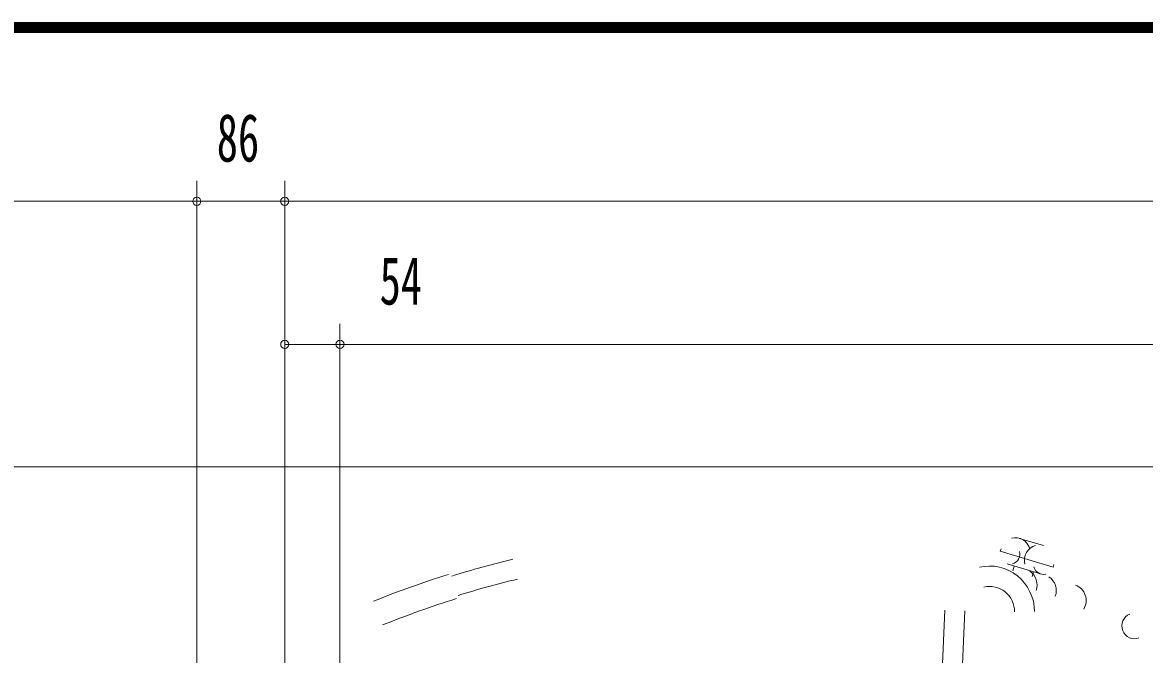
# Model space of a CAD drawing. Units: millimetres, scale not verified. Extents: x -5740 to 6033, y -4020 to 4020.
# Drawn here: x 2659 to 3757, y 3401 to 4020 of the extents above; entities that cross this region are included whole.
import ezdxf
from ezdxf.enums import TextEntityAlignment as Align

# ---------------------------------------------------------------- set-up
doc = ezdxf.new("R2010")
doc.units = ezdxf.units.MM
doc.header["$LTSCALE"] = 10
for name, color, linetype, lineweight in [('0-0_0', 7, 'Continuous', 18), ('0-3_2-03BODL', 7, 'Continuous', 18), ('0-C_2-F', 3, 'Continuous', 18), ('1-0_F-F4PAPAER', 5, 'Continuous', 18), ('1-7_2ラック-D上自転車１', 4, 'Continuous', 18)]:
    doc.layers.add(name, color=color, linetype=linetype, lineweight=lineweight)
doc.styles.add('ＭＳ ゴシック', font='')
doc.styles.get('ＭＳ ゴシック').set_extended_font_data('MS Gothic')

# ---------------------------------------------------------------- blocks, each defined once
blk = doc.blocks.new('jurr')
at = {"layer": '1-7_2ラック-D上自転車１', "color": 7}
for p, q in [((13651.64, 9353.48), (13675.19, 9346.83)), ((13672.75, 9318.99), (13639.78, 9328.3)), ((13646.85, 9326.31), (13645.56, 9321.55)), ((13664.4, 9316.23), (13665.68, 9320.99)), ((13577.68, 9208.37), (13579.56, 9282.08)), ((13599.09, 9281.56), (13597.21, 9207.85))]:
    blk.add_line(p, q, dxfattribs=at)
blk.add_lwpolyline([(13685.42, 9328.38), (13684.76, 9325.97), (13632.96, 9340.6), (13633.61, 9343.02)], dxfattribs=at)
for centre, major_axis, start_param, end_param in [((13647.74, 9339.02), (0, 15), 4.9813714, 6.5521677), ((13671.29, 9332.37), (0, 15), 0.2689824, 1.8397784), ((13642.38, 9337.94), (0, 10), 3.4105524, 4.9813487), ((13395.03, 8354.98), (0.3, 1000), 0.2470742, 0.3104784), ((13623.51, 9280.91), (0.01, 45), 4.7381414, 6.530252), ((13653.82, 9307.89), (0, 16.07), 4.3797697, 5.7291479), ((13675.35, 9328.63), (0, 10), 1.8397561, 3.4105524), ((13395.03, 8354.98), (0.3, 1002.5), 0.3131501, 0.3924873), ((13672.65, 9302.56), (0, 16.07), 4.3820392, 5.7291479), ((13702.07, 9293.41), (0, 16.07), 4.1723781, 5.9575326), ((13395.03, 8354.98), (0.3, 980), 0.2470739, 0.3097852), ((13623.51, 9280.91), (0.01, 25), 4.7381478, 6.5302584), ((13395.03, 8354.98), (0.3, 977.5), 0.3121413, 0.3924873), ((13765.28, 9269.59), (0, 12.5), 0.3924855, 3.5340779)]:
    blk.add_ellipse(centre, major_axis=major_axis, ratio=0.97706, start_param=start_param, end_param=end_param, dxfattribs=at)

msp = doc.modelspace()

# ---------------------------------------------------------------- linework, layer by layer
at = {"layer": '0-3_2-03BODL'}
msp.add_line((4949.74, 3585.02), (1329.74, 3585.02), dxfattribs=at)
at = {"layer": '0-C_2-F'}
for p, q in [((2829.74, 3865.02), (2829.74, 1418.07)), ((2915.77, 3865.02), (2915.77, 2729.93)), ((2829.74, 3845.02), (1329.74, 3845.02)), ((2915.77, 3845.02), (2829.74, 3845.02)), ((4949.74, 3845.02), (2915.77, 3845.02)), ((2969.74, 3725.02), (2969.74, 2430.38)), ((2915.77, 3705.02), (2969.74, 3705.02)), ((4899.74, 3705.02), (2969.74, 3705.02))]:
    msp.add_line(p, q, dxfattribs=at)
for centre, start, end in [((2829.74, 3845.02), 0, 180), ((2829.74, 3845.02), 180, 0), ((2915.77, 3845.02), 0, 180), ((2915.77, 3845.02), 180, 0), ((2915.77, 3705.02), 0, 180), ((2915.77, 3705.02), 180, 0), ((2969.74, 3705.02), 0, 180), ((2969.74, 3705.02), 180, 0)]:
    msp.add_arc(centre, 4, start, end, dxfattribs=at)
at = {"layer": '1-0_F-F4PAPAER'}
for points in [[(5739.96, 4020.13), (-5740.04, 4020.13), (-5740.04, -4019.87), (5739.96, -4019.87)], [(5738.96, 4019.13), (5738.96, -4018.87), (-5739.04, -4018.87), (-5739.04, 4019.13)], [(5737.96, 4018.13), (5737.96, -4017.87), (-5738.04, -4017.87), (-5738.04, 4018.13)], [(5736.96, 4017.13), (5736.96, -4016.87), (-5737.04, -4016.87), (-5737.04, 4017.13)], [(5735.96, 4016.13), (5735.96, -4015.87), (-5736.04, -4015.87), (-5736.04, 4016.13)], [(5734.96, 4015.13), (5734.96, -4014.87), (-5735.04, -4014.87), (-5735.04, 4015.13)], [(5733.96, 4014.13), (5733.96, -4013.87), (-5734.04, -4013.87), (-5734.04, 4014.13)], [(5732.96, 4013.13), (5732.96, -4012.87), (-5733.04, -4012.87), (-5733.04, 4013.13)], [(5731.96, 4012.13), (5731.96, -4011.87), (-5732.04, -4011.87), (-5732.04, 4012.13)], [(5730.96, 4011.13), (5730.96, -4010.87), (-5731.04, -4010.87), (-5731.04, 4011.13)], [(5729.96, 4010.13), (5729.96, -4009.87), (-5730.04, -4009.87), (-5730.04, 4010.13)]]:
    msp.add_lwpolyline(points, close=True, dxfattribs=at)

# ---------------------------------------------------------------- block references
at = {"layer": '0-0_0', "rotation": 359.04}
msp.add_blockref('jurr', (-10171.84, -5608.31), dxfattribs=at)

# ---------------------------------------------------------------- texts
at = {"layer": '0-C_2-F', "color": 7, "style": 'ＭＳ ゴシック', "width": 0.65}
for s, p in [('86', (2849.27, 3869.82)), ('54', (3008.6, 3729.82))]:
    msp.add_text(s, height=46.89, dxfattribs=at).set_placement(p, align=Align.BOTTOM_LEFT)

doc.saveas('drawing.dxf')
